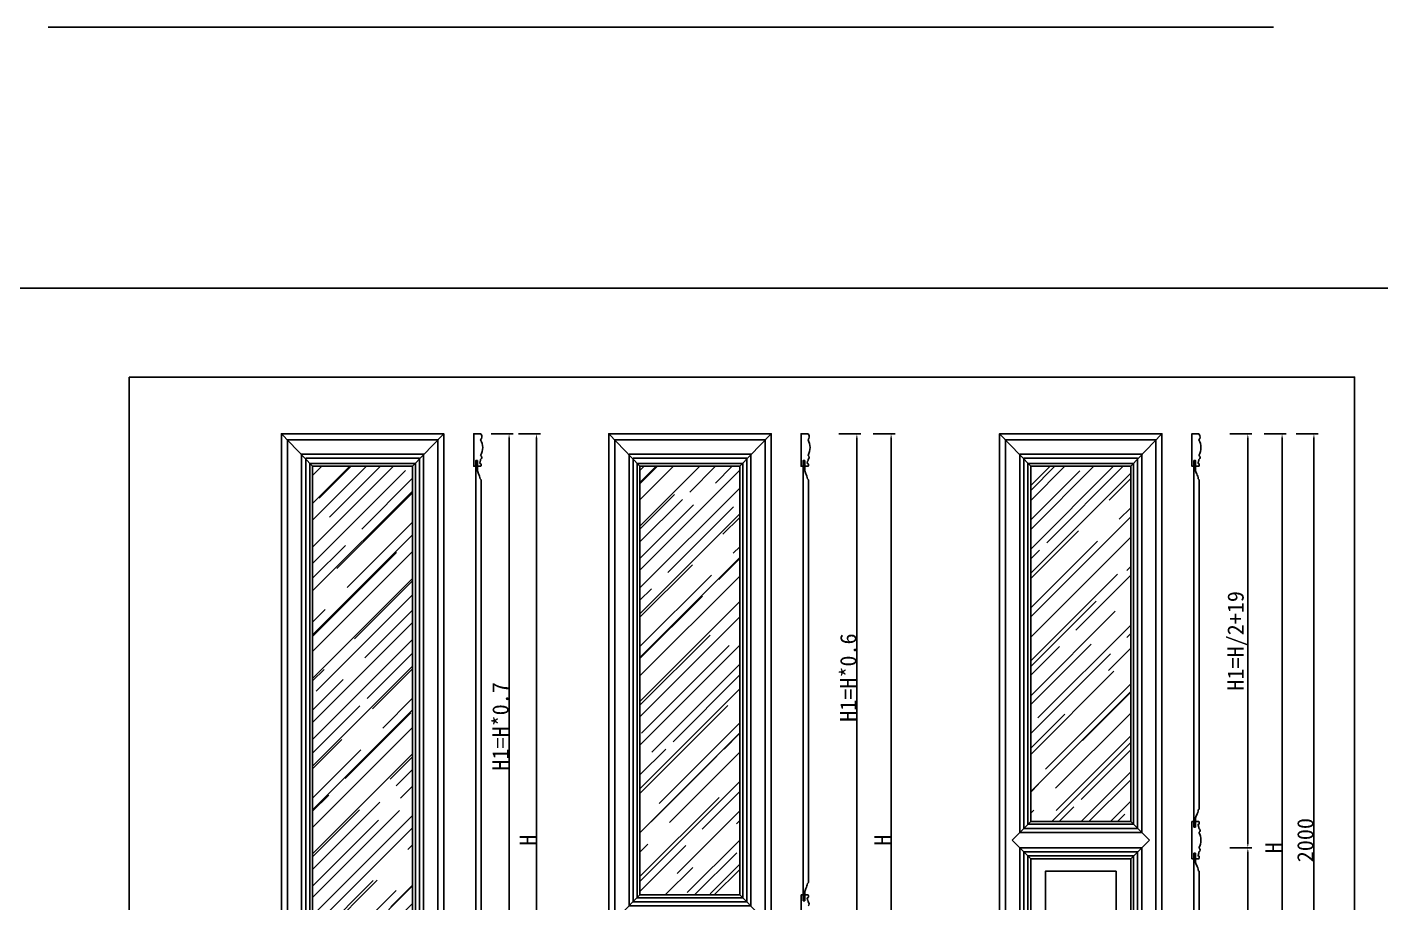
# Model space of a CAD drawing. Header units: millimetres. Extents: x 85186 to 129000, y -77269 to -36327.
# Drawn here: x 96507 to 99840, y -59028 to -56872 of the extents above; entities that cross this region are included whole.
import ezdxf

# ---------------------------------------------------------------- set-up
doc = ezdxf.new("R2010")
doc.units = ezdxf.units.MM
doc.layers.add('主色线', color=29, linetype='Continuous', lineweight=5)
doc.styles.get("Standard").update_dxf_attribs({"font": 'SimSun.ttf'})
doc.styles.add('ZB_宋体', font='SimSun.ttf')
doc.dimstyles.new('客来福标注小', dxfattribs={"dimscale": 20, "dimtxt": 2, "dimasz": 0.5, "dimexe": 0.5, "dimexo": 0, "dimgap": 0.05, "dimtad": 1, "dimdec": 0, "dimzin": 0, "dimdsep": 46, "dimtxsty": 'Standard', "dimcen": 0, "dimclrd": 256, "dimclre": 256, "dimclrt": 256, "dimadec": 0, "dimazin": 0, "dimtfac": 1, "dimtdec": 0, "dimtofl": 0, "dimtmove": 1, "dimatfit": 3, "dimfxl": 2.2, "dimfxlon": 1, "dimtolj": 1, "dimtzin": 0, "dimarcsym": 0})
pattern_1 = [(45, (-31503.9, -110031), (64.657844, 172.420918), [1143, -152.4, 381, -76.2]), (45, (-31459.18, -109932.4), (-125.54398, 17.78091), [228.6, -25.146, 457.2, -57.15]), (45, (-31522.756, -109958.26), (244.083361, 316.28462), [609.6, -106.68, 304.8, -76.2])]

# ---------------------------------------------------------------- blocks, each defined once
blk = doc.blocks.new('*D3097')
at = {"lineweight": -2, "transparency": 16777216}
for p, q in [((97717, -57873.1), (97771, -57873.1)), ((97761, -57883.1), (97761, -59863.1)), ((97717, -59873.1), (97771, -59873.1))]:
    blk.add_line(p, q, dxfattribs=at)
at = {"transparency": 16777216}
for points in [[(97759.3, -57883.1), (97762.7, -57883.1), (97761, -57873.1)], [(97759.3, -59863.1), (97762.7, -59863.1), (97761, -59873.1)]]:
    blk.add_solid(points, dxfattribs=at)
at = {"layer": 'Defpoints', "color": 0, "transparency": 16777216}
for p in [(97650.5, -57873.1), (97650.5, -59873.1), (97761, -59873.1)]:
    blk.add_point(p, dxfattribs=at)
at = {"transparency": 16777216, "insert": (97740, -58873.1), "char_height": 40, "attachment_point": 5, "rotation": 90, "style": 'ZB_宋体'}
blk.add_mtext('\\A1;H', dxfattribs=at)
blk = doc.blocks.new('*D3099')
at = {"lineweight": -2, "transparency": 16777216}
for p, q in [((97649.7, -57873.1), (97703.7, -57873.1)), ((97693.7, -59303.1), (97693.7, -57883.1)), ((97649.7, -59313.1), (97703.7, -59313.1))]:
    blk.add_line(p, q, dxfattribs=at)
at = {"transparency": 16777216}
for points in [[(97692, -57883.1), (97695.4, -57883.1), (97693.7, -57873.1)], [(97692, -59303.1), (97695.4, -59303.1), (97693.7, -59313.1)]]:
    blk.add_solid(points, dxfattribs=at)
at = {"layer": 'Defpoints', "color": 0, "transparency": 16777216}
for p in [(97563.2, -57873.1), (97693.7, -57873.1), (97483, -59313.1)]:
    blk.add_point(p, dxfattribs=at)
at = {"transparency": 16777216, "insert": (97672.7, -58593.1), "char_height": 40, "attachment_point": 5, "rotation": 90, "style": 'ZB_宋体'}
blk.add_mtext('\\A1;H1=H*0.7', dxfattribs=at)
blk = doc.blocks.new('*D3100')
at = {"lineweight": -2, "transparency": 16777216}
for p, q in [((98590.3, -57873.1), (98644.3, -57873.1)), ((98634.3, -57883.1), (98634.3, -59863.1)), ((98590.3, -59873.1), (98644.3, -59873.1))]:
    blk.add_line(p, q, dxfattribs=at)
at = {"transparency": 16777216}
for points in [[(98632.6, -57883.1), (98636, -57883.1), (98634.3, -57873.1)], [(98632.6, -59863.1), (98636, -59863.1), (98634.3, -59873.1)]]:
    blk.add_solid(points, dxfattribs=at)
at = {"layer": 'Defpoints', "color": 0, "transparency": 16777216}
for p in [(98523.8, -57873.1), (98523.8, -59873.1), (98634.3, -59873.1)]:
    blk.add_point(p, dxfattribs=at)
at = {"transparency": 16777216, "insert": (98613.3, -58873.1), "char_height": 40, "attachment_point": 5, "rotation": 90, "style": 'ZB_宋体'}
blk.add_mtext('\\A1;H', dxfattribs=at)
blk = doc.blocks.new('*D3102')
at = {"lineweight": -2, "transparency": 16777216}
for p, q in [((98505.9, -57873.1), (98559.9, -57873.1)), ((98549.9, -59063.1), (98549.9, -57883.1)), ((98505.9, -59073.1), (98559.9, -59073.1))]:
    blk.add_line(p, q, dxfattribs=at)
at = {"transparency": 16777216}
for points in [[(98548.3, -57883.1), (98551.6, -57883.1), (98549.9, -57873.1)], [(98548.3, -59063.1), (98551.6, -59063.1), (98549.9, -59073.1)]]:
    blk.add_solid(points, dxfattribs=at)
at = {"layer": 'Defpoints', "color": 0, "transparency": 16777216}
for p in [(98419.4, -57873.1), (98549.9, -57873.1), (98429.7, -59073.1)]:
    blk.add_point(p, dxfattribs=at)
at = {"transparency": 16777216, "insert": (98528.9, -58473.1), "char_height": 40, "attachment_point": 5, "rotation": 90, "style": 'ZB_宋体'}
blk.add_mtext('\\A1;H1=H*0.6', dxfattribs=at)
blk = doc.blocks.new('*D3103')
at = {"lineweight": -2, "transparency": 16777216}
for p, q in [((99552.9, -57873.1), (99606.9, -57873.1)), ((99596.9, -57883.1), (99596.9, -59863.1)), ((99552.9, -59873.1), (99606.9, -59873.1))]:
    blk.add_line(p, q, dxfattribs=at)
at = {"transparency": 16777216}
for points in [[(99595.2, -57883.1), (99598.6, -57883.1), (99596.9, -57873.1)], [(99595.2, -59863.1), (99598.6, -59863.1), (99596.9, -59873.1)]]:
    blk.add_solid(points, dxfattribs=at)
at = {"layer": 'Defpoints', "color": 0, "transparency": 16777216}
for p in [(99486.4, -57873.1), (99486.4, -59873.1), (99596.9, -59873.1)]:
    blk.add_point(p, dxfattribs=at)
at = {"transparency": 16777216, "insert": (99575.9, -58892.1), "char_height": 40, "attachment_point": 5, "rotation": 90, "style": 'ZB_宋体'}
blk.add_mtext('\\A1;H', dxfattribs=at)
blk = doc.blocks.new('*D3104')
at = {"lineweight": -2, "transparency": 16777216}
for p, q in [((99468.5, -58892.1), (99522.5, -58892.1)), ((99512.5, -58902.1), (99512.5, -59863.1)), ((99468.5, -59873.1), (99522.5, -59873.1))]:
    blk.add_line(p, q, dxfattribs=at)
at = {"transparency": 16777216}
for points in [[(99510.9, -58902.1), (99514.2, -58902.1), (99512.5, -58892.1)], [(99510.9, -59863.1), (99514.2, -59863.1), (99512.5, -59873.1)]]:
    blk.add_solid(points, dxfattribs=at)
at = {"layer": 'Defpoints', "color": 0, "transparency": 16777216}
for p in [(99382, -58892.1), (99442, -59873.1), (99512.5, -59873.1)]:
    blk.add_point(p, dxfattribs=at)
at = {"transparency": 16777216, "insert": (99487.2, -59382.6), "char_height": 40, "attachment_point": 5, "rotation": 90, "style": 'ZB_宋体'}
blk.add_mtext('\\A1;H2=H/2-19', dxfattribs=at)
blk = doc.blocks.new('*D3105')
at = {"lineweight": -2, "transparency": 16777216}
for p, q in [((99468.5, -57873.1), (99522.5, -57873.1)), ((99512.5, -58882.1), (99512.5, -57883.1)), ((99468.5, -58892.1), (99522.5, -58892.1))]:
    blk.add_line(p, q, dxfattribs=at)
at = {"transparency": 16777216}
for points in [[(99510.9, -57883.1), (99514.2, -57883.1), (99512.5, -57873.1)], [(99510.9, -58882.1), (99514.2, -58882.1), (99512.5, -58892.1)]]:
    blk.add_solid(points, dxfattribs=at)
at = {"layer": 'Defpoints', "color": 0, "transparency": 16777216}
for p in [(99382, -57873.1), (99512.5, -57873.1), (99382, -58892.1)]:
    blk.add_point(p, dxfattribs=at)
at = {"transparency": 16777216, "insert": (99487.2, -58382.6), "char_height": 40, "attachment_point": 5, "rotation": 90, "style": 'ZB_宋体'}
blk.add_mtext('\\A1;H1=H/2+19', dxfattribs=at)
blk = doc.blocks.new('*D3106')
at = {"lineweight": -2, "transparency": 16777216}
for p, q in [((99631.3, -57873.1), (99685.3, -57873.1)), ((99675.3, -59863.1), (99675.3, -57883.1)), ((99631.3, -59873.1), (99685.3, -59873.1))]:
    blk.add_line(p, q, dxfattribs=at)
at = {"transparency": 16777216}
for points in [[(99673.6, -57883.1), (99676.9, -57883.1), (99675.3, -57873.1)], [(99673.6, -59863.1), (99676.9, -59863.1), (99675.3, -59873.1)]]:
    blk.add_solid(points, dxfattribs=at)
at = {"layer": 'Defpoints', "color": 0, "transparency": 16777216}
for p in [(99301.2, -57873.1), (99675.3, -57873.1), (99301.2, -59873.1)]:
    blk.add_point(p, dxfattribs=at)
at = {"transparency": 16777216, "insert": (99654.3, -58873.1), "char_height": 40, "attachment_point": 5, "rotation": 90}
blk.add_mtext('\\A1;2000', dxfattribs=at)

msp = doc.modelspace()

# ---------------------------------------------------------------- hatches: boundary and pattern name
at = {"layer": '主色线'}
h = msp.add_hatch(dxfattribs=at)
h.set_pattern_fill('AR-RROOF', color=4, scale=3, angle=45, style=0)
h.set_pattern_definition(pattern_1)
h.paths.add_polyline_path([(97210.043, -57953.054), (97456.043, -57953.054), (97456.043, -59248.054), (97210.043, -59248.054)])
h = msp.add_hatch(dxfattribs=at)
h.set_pattern_fill('AR-RROOF', color=4, scale=3, angle=45, style=0)
h.set_pattern_definition(pattern_1)
h.paths.add_polyline_path([(98015.993, -57953.054), (98261.993, -57953.054), (98261.993, -59008.054), (98015.993, -59008.054)])
h = msp.add_hatch(dxfattribs=at)
h.set_pattern_fill('AR-RROOF', color=4, scale=3, angle=45, style=0)
h.set_pattern_definition(pattern_1)
h.paths.add_polyline_path([(98978.215, -57953.054), (99224.215, -57953.054), (99224.215, -58827.054), (98978.215, -58827.054)])

# ---------------------------------------------------------------- linework, layer by layer
for p, q in [((96558.69, -56872.127), (99575.789, -56872.127)), ((85318.615, -57514.692), (128999.726, -57514.692)), ((98068.336, -57733.629), (97273.555, -57733.629)), ((98399.799, -57733.629), (98068.336, -57733.629)), ((98068.336, -57733.629), (99213.469, -57733.629)), ((99213.469, -57733.629), (98399.799, -57733.629)), ((99775.552, -57733.629), (99213.469, -57733.629)), ((99775.552, -57733.629), (99213.469, -57733.629)), ((97148.043, -57888.054), (97518.043, -57888.054)), ((97148.043, -59315.555), (97148.043, -57888.054)), ((97518.043, -57888.054), (97518.043, -59318.057)), ((97953.993, -57888.054), (98323.993, -57888.054)), ((97953.993, -59075.555), (97953.993, -57888.054)), ((98323.993, -57888.054), (98323.993, -59078.057)), ((98916.215, -57888.054), (99286.215, -57888.054)), ((98916.215, -58894.555), (98916.215, -57888.054)), ((99286.215, -57888.054), (99286.215, -58897.057)), ((97611.735, -57944.054), (97615.735, -57944.054)), ((97611.735, -59262.054), (97611.735, -57944.054)), ((97615.735, -57944.054), (97615.735, -57961.747)), ((98417.685, -57944.054), (98421.685, -57944.054)), ((98417.685, -59022.054), (98417.685, -57944.054)), ((98421.685, -57944.054), (98421.685, -57961.747)), ((99379.907, -57944.054), (99383.907, -57944.054)), ((99379.907, -58841.054), (99379.907, -57944.054)), ((99383.907, -57944.054), (99383.907, -57961.747)), ((97622.235, -57984.174), (97624.735, -57986.049)), ((97624.735, -57986.049), (97624.735, -59217.56)), ((98428.185, -57984.174), (98430.685, -57986.049)), ((98430.685, -57986.049), (98430.685, -58977.56)), ((99390.407, -57984.174), (99392.907, -57986.049)), ((99392.907, -57986.049), (99392.907, -58796.56)), ((99390.407, -58798.435), (99392.907, -58796.56)), ((99374.907, -58919.054), (99374.907, -58827.054)), ((99374.907, -58827.054), (99379.907, -58827.054)), ((99379.907, -58827.054), (99379.907, -58841.054)), ((99383.907, -58838.555), (99383.907, -58820.863)), ((99383.907, -58841.054), (99383.907, -58827.054)), ((99383.907, -58827.054), (99390.907, -58827.054)), ((99392.907, -58829.054), (99392.907, -58832.054)), ((98916.215, -58851.553), (98916.215, -59858.054)), ((99286.215, -59858.054), (99286.215, -58849.051)), ((99379.907, -58838.555), (99383.907, -58838.555)), ((99379.907, -58841.054), (99383.907, -58841.054)), ((99389.907, -58835.054), (99389.907, -58836.054)), ((99390.907, -58837.786), (99390.907, -58840.054)), ((99390.907, -58840.054), (99390.907, -58840.054)), ((99391.907, -58841.054), (99391.907, -58844.054)), ((99379.907, -58919.054), (99374.907, -58919.054)), ((99379.907, -58919.054), (99374.907, -58919.054)), ((99379.907, -59802.054), (99379.907, -58905.054)), ((99379.907, -58919.054), (99379.907, -58905.054)), ((99379.907, -58905.054), (99383.907, -58905.054)), ((99379.907, -58907.553), (99383.907, -58907.553)), ((99383.907, -58905.054), (99383.907, -58919.054)), ((99383.907, -58907.553), (99383.907, -58925.245)), ((99389.201, -58919.054), (99383.907, -58919.054)), ((99390.907, -58919.054), (99383.907, -58919.054)), ((99389.907, -58911.054), (99389.907, -58910.054)), ((99390.907, -58908.322), (99390.907, -58906.054)), ((99390.907, -58906.054), (99390.907, -58906.054)), ((99391.907, -58905.054), (99391.907, -58902.054)), ((99392.907, -58917.054), (99392.907, -58914.054)), ((99390.407, -58947.673), (99392.907, -58949.548)), ((99392.907, -58949.548), (99392.907, -59760.059)), ((98428.185, -58979.435), (98430.685, -58977.56)), ((98412.685, -59100.054), (98412.685, -59008.054)), ((98412.685, -59008.054), (98417.685, -59008.054)), ((98417.685, -59008.054), (98417.685, -59022.054)), ((98417.685, -59019.555), (98421.685, -59019.555)), ((98417.685, -59022.054), (98421.685, -59022.054)), ((98421.685, -59019.555), (98421.685, -59001.863)), ((98421.685, -59022.054), (98421.685, -59008.054)), ((98421.685, -59008.054), (98428.685, -59008.054)), ((98427.685, -59016.054), (98427.685, -59017.054)), ((98428.685, -59018.786), (98428.685, -59021.054)), ((98428.685, -59021.054), (98428.685, -59021.054)), ((98429.685, -59022.054), (98429.685, -59025.054)), ((98430.685, -59010.054), (98430.685, -59013.054))]:
    msp.add_line(p, q)
at = {"color": 0}
for p, q in [((99775.552, -57733.629), (96758.453, -57733.629)), ((96758.453, -57733.629), (99775.552, -57733.629)), ((99775.552, -57733.629), (96758.453, -57733.629))]:
    msp.add_line(p, q, dxfattribs=at)
msp.add_lwpolyline([(96758.453, -57733.629), (99775.552, -57733.629), (99775.552, -60622.323), (96758.453, -60622.323)], close=True, dxfattribs=at)
at = {"color": 2}
for points in [[(97133.043, -59873.054), (97533.043, -59873.054), (97533.043, -57873.054), (97133.043, -57873.054)], [(97938.993, -59873.054), (98338.993, -59873.054), (98338.993, -57873.054), (97938.993, -57873.054)]]:
    msp.add_lwpolyline(points, close=True, dxfattribs=at)
for points in [[(97133.043, -59873.054), (97533.043, -59873.054), (97533.043, -57873.054), (97133.043, -57873.054)], [(97938.993, -59873.054), (98338.993, -59873.054), (98338.993, -57873.054), (97938.993, -57873.054)], [(98901.215, -59873.054), (99301.215, -59873.054), (99301.215, -57873.054), (98901.215, -57873.054)], [(98901.215, -59873.054), (99301.215, -59873.054), (99301.215, -57873.054), (98901.215, -57873.054)], [(97183.043, -57923.054), (97483.043, -57923.054), (97483.043, -59275.054), (97183.043, -59275.054)], [(97988.993, -57923.054), (98288.993, -57923.054), (98288.993, -59035.054), (97988.993, -59035.054)], [(98951.215, -57923.054), (99251.215, -57923.054), (99251.215, -58854.054), (98951.215, -58854.054)], [(97193.043, -57933.054), (97473.043, -57933.054), (97473.043, -59265.054), (97193.043, -59265.054)], [(97203.033, -57946.044), (97463.054, -57946.044), (97463.054, -59255.065), (97203.033, -59255.065)], [(97210.043, -57953.054), (97456.043, -57953.054), (97456.043, -59248.054), (97210.043, -59248.054)], [(97998.993, -57933.054), (98278.993, -57933.054), (98278.993, -59025.054), (97998.993, -59025.054)], [(98008.983, -57946.044), (98269.004, -57946.044), (98269.004, -59015.065), (98008.983, -59015.065)], [(98015.993, -57953.054), (98261.993, -57953.054), (98261.993, -59008.054), (98015.993, -59008.054)], [(98961.215, -57933.054), (99241.215, -57933.054), (99241.215, -58844.054), (98961.215, -58844.054)], [(98971.205, -57946.044), (99231.226, -57946.044), (99231.226, -58834.065), (98971.205, -58834.065)], [(98978.215, -57953.054), (99224.215, -57953.054), (99224.215, -58827.054), (98978.215, -58827.054)], [(98951.215, -59823.054), (99251.215, -59823.054), (99251.215, -58892.054), (98951.215, -58892.054)], [(98961.215, -59813.054), (99241.215, -59813.054), (99241.215, -58902.054), (98961.215, -58902.054)], [(98971.205, -59803.065), (99231.226, -59803.065), (99231.226, -58912.044), (98971.205, -58912.044)], [(98978.215, -59796.054), (99224.215, -59796.054), (99224.215, -58919.054), (98978.215, -58919.054)], [(99014.21, -59760.059), (99188.22, -59760.059), (99188.22, -58949.548), (99014.21, -58949.548)]]:
    msp.add_lwpolyline(points, close=True)
at = {"color": 250}
for points in [[(97210.043, -57953.054), (97133.043, -57873.054)], [(97533.043, -57873.054), (97456.043, -57953.054)], [(98015.993, -57953.054), (97938.993, -57873.054)], [(98338.993, -57873.054), (98261.993, -57953.054)], [(98978.215, -57953.054), (98901.215, -57873.054)], [(99301.215, -57873.054), (99224.215, -57953.054)], [(98978.215, -58827.054), (98932.215, -58873.054)], [(99224.215, -58827.054), (99270.215, -58873.054)], [(98978.215, -58919.054), (98932.215, -58873.054)], [(99224.215, -58919.054), (99270.215, -58873.054)], [(98015.993, -59008.054), (97969.993, -59054.054)], [(98261.993, -59008.054), (98307.993, -59054.054)]]:
    msp.add_lwpolyline(points, dxfattribs=at)
for points in [[(97621.029, -57873.054), (97606.735, -57873.054), (97606.735, -57953.054), (97611.735, -57953.054), (97611.735, -57939.054), (97615.735, -57939.054), (97615.735, -57953.054), (97622.735, -57953.054, 0.41421356), (97624.735, -57951.054), (97624.735, -57948.054, 0.41421356), (97622.735, -57946.054, -0.41421356), (97621.735, -57945.054), (97621.735, -57944.054, -0.26794919), (97622.235, -57943.188, 0.26794919), (97622.735, -57942.322), (97622.735, -57940.054), (97622.735, -57940.054, 0.41421356), (97623.735, -57939.054), (97623.735, -57936.054, 0.59959754), (97623.735, -57926.054, 0.26315789), (97623.735, -57888.054, 0.35608131), (97624.784, -57874.341, 0.24551648), (97622.322, -57873.054), (97606.735, -57873.054)], [(98426.979, -57873.054), (98412.685, -57873.054), (98412.685, -57953.054), (98417.685, -57953.054), (98417.685, -57939.054), (98421.685, -57939.054), (98421.685, -57953.054), (98428.685, -57953.054, 0.41421356), (98430.685, -57951.054), (98430.685, -57948.054, 0.41421356), (98428.685, -57946.054, -0.41421356), (98427.685, -57945.054), (98427.685, -57944.054, -0.26794919), (98428.185, -57943.188, 0.26794919), (98428.685, -57942.322), (98428.685, -57940.054), (98428.685, -57940.054, 0.41421356), (98429.685, -57939.054), (98429.685, -57936.054, 0.59959754), (98429.685, -57926.054, 0.26315789), (98429.685, -57888.054, 0.35608131), (98430.734, -57874.341, 0.24551648), (98428.272, -57873.054), (98412.685, -57873.054)], [(99389.201, -57873.054), (99374.907, -57873.054), (99374.907, -57953.054), (99379.907, -57953.054), (99379.907, -57939.054), (99383.907, -57939.054), (99383.907, -57953.054), (99390.907, -57953.054, 0.41421356), (99392.907, -57951.054), (99392.907, -57948.054, 0.41421356), (99390.907, -57946.054, -0.41421356), (99389.907, -57945.054), (99389.907, -57944.054, -0.26794919), (99390.407, -57943.188, 0.26794919), (99390.907, -57942.322), (99390.907, -57940.054), (99390.907, -57940.054, 0.41421356), (99391.907, -57939.054), (99391.907, -57936.054, 0.59959754), (99391.907, -57926.054, 0.26315789), (99391.907, -57888.054, 0.35608131), (99392.956, -57874.341, 0.24551648), (99390.494, -57873.054), (99374.907, -57873.054)]]:
    msp.add_lwpolyline(points, format="xyb")
for centre, radius, start, end in [((97635.735, -57961.747), 20, 180, 209.975135), ((98441.685, -57961.747), 20, 180, 209.975135), ((99403.907, -57961.747), 20, 180, 209.975135), ((97596.87, -57985.17), 25.384, 2.248895, 31.945362), ((98402.82, -57985.17), 25.384, 2.248895, 31.945362), ((99365.042, -57985.17), 25.384, 2.248895, 31.945362), ((99403.907, -58820.863), 20, 150.024865, 180), ((99365.042, -58797.439), 25.384, 328.054638, 357.751105), ((99390.907, -58829.054), 2, 360, 90), ((99390.907, -58835.054), 1, 90, 180), ((99390.907, -58836.054), 1, 180, 240), ((99389.907, -58837.786), 1, 0, 60), ((99390.907, -58832.054), 2, 270, 0), ((99390.907, -58841.054), 1, 0, 90), ((99389.236, -58849.054), 5.668, 298.106403, 61.893597), ((99358.307, -58873.054), 38.6, 330.512874, 29.487126), ((99389.236, -58897.054), 5.668, 298.106403, 61.893597), ((99403.907, -58925.245), 20, 180, 209.975135), ((99390.907, -58910.054), 1, 120, 180), ((99390.907, -58911.054), 1, 180, 270), ((99389.907, -58908.322), 1, 300, 360), ((99390.907, -58905.054), 1, 270, 0), ((99390.907, -58914.054), 2, 0, 90), ((99390.907, -58917.054), 2, 270, 0), ((99365.042, -58948.669), 25.384, 2.248895, 31.945362), ((98441.685, -59001.863), 20, 150.024865, 180), ((98402.82, -58978.439), 25.384, 328.054638, 357.751105), ((98428.685, -59016.054), 1, 90, 180), ((98428.685, -59017.054), 1, 180, 240), ((98427.685, -59018.786), 1, 0, 60), ((98428.685, -59010.054), 2, 360, 90), ((98428.685, -59013.054), 2, 270, 0), ((98428.685, -59022.054), 1, 0, 90), ((98427.014, -59030.054), 5.668, 298.106403, 61.893597)]:
    msp.add_arc(centre, radius, start, end)

# ---------------------------------------------------------------- dimensions: what is measured, and where the dimension line sits
at = {"color": 0}
for base, p1, p2, text, picture, middle in [((97693.706, -57873.054), (97483.043, -59313.054), (97563.191, -57873.054), 'H1=H*0.7', '*D3099', (97672.706, -58593.054)), ((97760.989, -59873.054), (97650.508, -57873.054), (97650.508, -59873.054), 'H', '*D3097', (97739.989, -58873.054)), ((98549.944, -57873.054), (98429.685, -59073.054), (98419.429, -57873.054), 'H1=H*0.6', '*D3102', (98528.944, -58473.054)), ((98634.297, -59873.054), (98523.817, -57873.054), (98523.817, -59873.054), 'H', '*D3100', (98613.297, -58873.054)), ((99512.548, -57873.054), (99382.034, -58892.054), (99382.034, -57873.054), 'H1=H/2+19', '*D3105', (99487.191, -58382.554)), ((99512.548, -59873.054), (99382.034, -58892.054), (99442.034, -59873.054), 'H2=H/2-19', '*D3104', (99487.191, -59382.554))]:
    dim = msp.add_linear_dim(base=base, p1=p1, p2=p2, angle=90, text=text, dimstyle='客来福标注小', override={"dimtxsty": 'ZB_宋体'}, dxfattribs=at)
    dim.commit()
    dim.dimension.update_dxf_attribs({"geometry": picture, "text_midpoint": middle})
dim = msp.add_linear_dim(base=(99675.273, -57873.054), p1=(99301.215, -59873.054), p2=(99301.215, -57873.054), angle=90, dimstyle='客来福标注小', dxfattribs=at)
dim.commit()
dim.dimension.update_dxf_attribs({"geometry": '*D3106', "text_midpoint": (99654.273, -58873.054)})
dim = msp.add_linear_dim(base=(99596.901, -59873.054), p1=(99486.421, -57873.054), p2=(99486.421, -59873.054), angle=90, text='H', dimstyle='客来福标注小', override={"dimtxsty": 'ZB_宋体'}, dxfattribs=at)
dim.commit()
dim.dimension.update_dxf_attribs({"geometry": '*D3103', "text_midpoint": (99596.901, -58892.054), "dimtype": 160})

doc.saveas('drawing.dxf')
